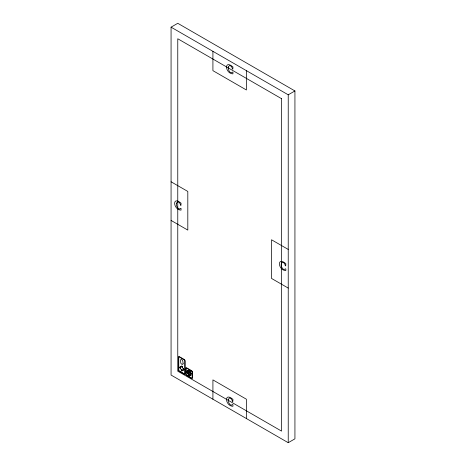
<?xml version="1.0" encoding="UTF-8"?>
<svg xmlns="http://www.w3.org/2000/svg" width="466" height="466" viewBox="0 0 466 466"><rect width="100%" height="100%" fill="white"/><g stroke="black" fill="none" stroke-linecap="round" stroke-linejoin="round"><path stroke-width="0.7" d="M189.942 371.734L188.998 372.014L188.619 370.831L189.557 370.924M191.025 372.963L191.171 373.779L190.472 373.779L189.854 372.905L190.035 371.367L191.386 373.854L190.466 373.854L189.65 372.701L190.012 372.94M190.064 375.404L189.924 373.837L190.944 374.524L190.728 375.619L190.268 375.555M190.944 374.524L190.775 375.689L190.093 375.363M188.421 371.419L188.328 372.27L187.128 371.99L187.315 370.814M188.462 373.406L187.926 373.982L187.058 372.649M188.462 375.019C189.126 376.091 191.45 376.149 189.196 374.355L189.406 374.128L188.474 374.087L188.386 375.217L188.596 374.996L189.173 375.747M171.069 27.168L177.767 23.3L294.931 90.946L294.931 438.832L288.233 442.7L171.069 375.054L171.069 27.168L288.233 94.808L294.931 90.946M180.377 366.824L179.608 367.266L180.377 368.6M181.012 366.457L181.781 366.008L182.55 367.342M180.429 366.917L179.719 367.33L180.429 368.565M181.07 366.55L181.781 366.136L182.497 367.377M180.639 367.173L180.039 367.517L180.639 368.554M181.181 366.858L181.781 366.509L182.328 367.581M180.15 367.581L180.691 367.266M181.239 366.952L181.781 366.637M181.781 370.406L182.328 370.091M182.87 369.777L183.412 369.462M182.381 370.19L181.781 370.534L181.239 369.462M182.922 369.876L183.522 369.526L182.922 368.49M182.497 370.493L181.781 370.907L181.07 369.672M183.132 370.126L183.849 369.719L183.132 368.478M182.55 370.592L181.781 371.035L181.012 369.701M183.19 370.225L183.959 369.777L183.19 368.449M189.283 375.718L190.163 375.736M188.526 374.163L189.237 374.192L189.977 375.526M171.069 181.781L187.81 191.444L187.81 230.099L171.069 220.435M288.233 249.427L271.497 239.763L271.497 278.418L288.233 288.081M189.755 371.128L188.544 370.755L188.969 372.089L189.971 372.113L189.912 371.425M189.679 370.959L189.895 371.256M187.25 373.126L187.938 374.082L188.544 373.441L187.641 372.188L187.134 372.276L187.169 372.887M288.233 94.808L288.233 442.7M246.392 70.651L246.392 89.979L212.915 70.651L212.915 51.324M246.392 418.544L246.392 399.216L212.915 379.889L212.915 399.216M176.498 203.199C175.461 205.343 178.734 211.162 180.651 208.29L181.111 208.558L181.012 210.137C173.102 209.793 171.954 195.318 181.07 203.217L180.936 205.407L180.47 205.133C180.354 203.566 179.194 201.83 177.494 201.83L176.498 203.199M228.387 66.947C227.344 69.085 230.623 74.904 232.54 72.032L233 72.3L232.895 73.878C224.985 73.535 223.837 59.06 232.959 66.958L232.825 69.149L232.353 68.881C232.243 67.308 231.084 65.572 229.377 65.572L228.387 66.947M228.387 399.374C227.344 401.511 230.623 407.331 232.54 404.459L233 404.727L232.895 406.311C224.985 405.962 223.837 391.487 232.959 399.385L232.825 401.575L232.353 401.308C232.243 399.735 231.084 397.999 229.377 397.999L228.387 399.374M281.278 263.692C280.235 265.836 283.514 271.655 285.431 268.783L285.891 269.051L285.786 270.63C277.876 270.286 276.734 255.811 285.85 263.709L285.716 265.9L285.244 265.632C285.134 264.059 283.975 262.323 282.268 262.323L281.278 263.692M187.134 370.889L187.023 372.177L188.212 372.066L188.363 372.538L188.48 371.419L187.641 370.284L187.868 370.825L187.134 370.889M183.109 363.404L182.777 364.429L181.781 364.237L180.837 363.311L180.435 360.41L180.878 359.426L181.775 359.595L182.666 360.457L183.109 363.404M281.54 98.675L177.767 38.76L177.767 371.192L281.54 431.102L281.54 98.675M184.251 359.472L179.311 356.624A1.241 0.716 60 0 0 178.437 357.131L178.437 369.788A1.241 0.716 60 0 0 179.311 371.309L184.251 374.163A1.241 0.716 60 0 0 185.13 373.656L185.13 360.993A1.241 0.716 60 0 0 184.251 359.472M184.251 359.863L179.311 357.008A0.769 0.443 60 0 0 178.769 357.323L178.769 369.987A0.769 0.443 60 0 0 179.311 370.924L184.251 373.779A0.769 0.443 60 0 0 184.792 373.464L184.792 360.8A0.769 0.443 60 0 0 184.251 359.863M191.619 370.686L186.68 367.831A1.241 0.716 60 0 0 185.8 368.338L185.8 374.041A1.241 0.716 60 0 0 186.68 375.561L191.619 378.415A1.241 0.716 60 0 0 192.493 377.909L192.493 372.206A1.241 0.716 60 0 0 191.619 370.686M191.619 371.07L186.68 368.216A0.769 0.443 60 0 0 186.132 368.53L186.132 374.233A0.769 0.443 60 0 0 186.68 375.177L191.619 378.025A0.769 0.443 60 0 0 192.161 377.716L192.161 372.008A0.769 0.443 60 0 0 191.619 371.07"/></g></svg>
